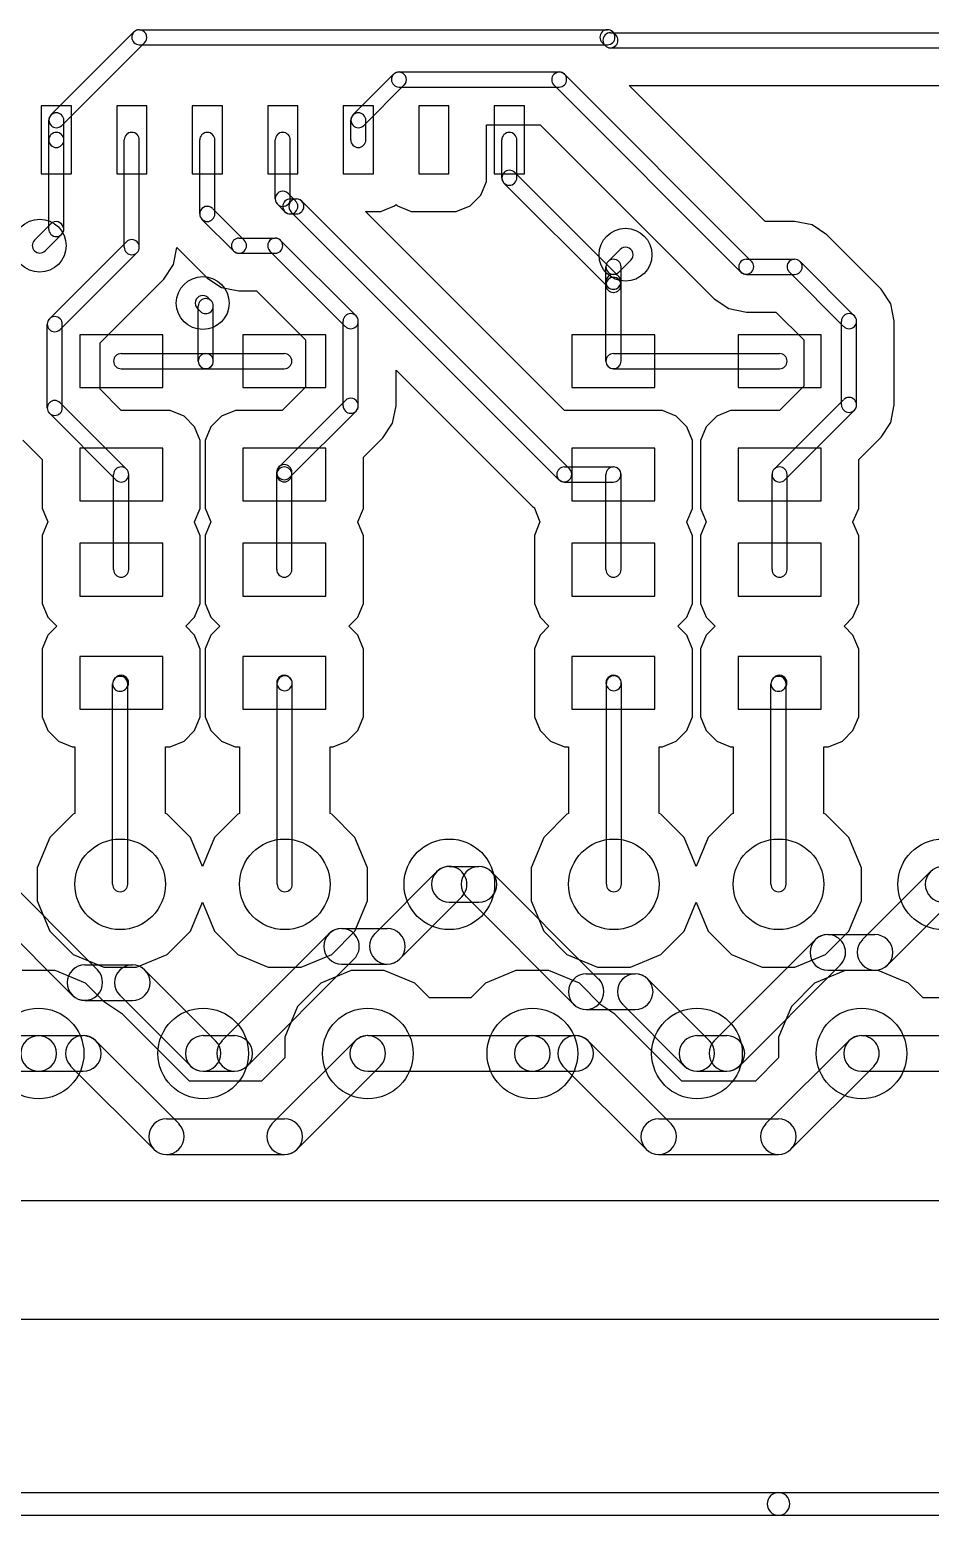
# Model space of a CAD drawing. Extents: x 34571 to 78815, y 19603 to 63847.
# Drawn here: x 51734 to 57698, y 19603 to 29440 of the extents above; entities that cross this region are included whole.
import ezdxf

# ---------------------------------------------------------------- set-up
doc = ezdxf.new("R2010")
doc.units = 0
doc.layers.add('BLACK', color=1, linetype='CONTINUOUS')

msp = doc.modelspace()

# ---------------------------------------------------------------- linework, layer by layer
at = {"layer": 'BLACK'}
for p, q in [((51875, 28876), (52424, 29425)), ((52460, 29440), (55560, 29440)), ((55580, 29420), (59300, 29420)), ((55595, 29425), (55615, 29405)), ((51946, 28805), (52495, 29354)), ((52460, 29340), (55560, 29340)), ((55525, 29355), (55545, 29335)), ((55580, 29320), (59300, 29320)), ((53875, 28876), (54144, 29145)), ((54180, 29160), (55240, 29160)), ((55276, 29145), (56515, 27906)), ((53946, 28805), (54215, 29074)), ((54180, 29060), (55240, 29060)), ((55205, 29074), (56444, 27835)), ((56604, 28170), (55704, 29070)), ((55704, 29070), (58999, 29070)), ((56604, 28170), (55704, 29070)), ((55704, 29070), (58999, 29070)), ((51810, 28935), (51810, 28485)), ((52010, 28935), (51810, 28935)), ((52010, 28485), (52010, 28935)), ((52310, 28935), (52310, 28485)), ((52510, 28935), (52310, 28935)), ((52510, 28485), (52510, 28935)), ((52810, 28935), (52810, 28485)), ((53010, 28935), (52810, 28935)), ((53010, 28485), (53010, 28935)), ((53310, 28935), (53310, 28485)), ((53510, 28935), (53310, 28935)), ((53510, 28485), (53510, 28935)), ((53810, 28935), (53810, 28485)), ((54010, 28935), (53810, 28935)), ((54010, 28485), (54010, 28935)), ((54310, 28935), (54310, 28485)), ((54510, 28935), (54310, 28935)), ((54510, 28485), (54510, 28935)), ((54810, 28935), (54810, 28485)), ((55010, 28935), (54810, 28935)), ((55010, 28485), (55010, 28935)), ((51860, 28710), (51860, 28840)), ((51960, 28710), (51960, 28840)), ((53860, 28710), (53860, 28840)), ((53960, 28710), (53960, 28840)), ((54759, 28534), (54759, 28810)), ((54759, 28810), (55115, 28810)), ((54759, 28534), (54759, 28810)), ((54759, 28810), (55115, 28810)), ((55115, 28810), (56267, 27658)), ((55115, 28810), (56267, 27658)), ((51860, 28120), (51860, 28710)), ((51960, 28120), (51960, 28710)), ((52360, 28000), (52360, 28710)), ((52460, 28000), (52460, 28710)), ((52860, 28220), (52860, 28710)), ((52960, 28220), (52960, 28710)), ((53360, 28320), (53360, 28710)), ((53460, 28320), (53460, 28710)), ((54860, 28460), (54860, 28710)), ((54960, 28460), (54960, 28710)), ((54759, 28435), (54759, 28534)), ((54759, 28435), (54759, 28534)), ((51810, 28485), (52010, 28485)), ((52310, 28485), (52510, 28485)), ((52810, 28485), (53010, 28485)), ((53310, 28485), (53510, 28485)), ((53810, 28485), (54010, 28485)), ((54310, 28485), (54510, 28485)), ((54721, 28344), (54759, 28435)), ((54721, 28344), (54759, 28435)), ((54810, 28485), (55010, 28485)), ((54946, 28495), (55635, 27806)), ((53495, 28306), (53446, 28355)), ((54651, 28274), (54721, 28344)), ((54651, 28274), (54721, 28344)), ((54875, 28424), (55564, 27735)), ((53155, 28046), (52946, 28255)), ((53424, 28235), (53375, 28284)), ((53460, 28320), (53500, 28320)), ((55239, 26460), (53464, 28235)), ((55310, 26531), (53535, 28306)), ((55275, 26919), (53958, 28236)), ((53958, 28236), (54059, 28236)), ((55275, 26919), (53958, 28236)), ((53958, 28236), (54059, 28236)), ((54059, 28236), (54151, 28274)), ((54059, 28236), (54151, 28274)), ((54151, 28274), (54160, 28283)), ((54151, 28274), (54160, 28283)), ((54160, 28283), (54169, 28274)), ((54160, 28283), (54169, 28274)), ((54169, 28274), (54260, 28236)), ((54169, 28274), (54260, 28236)), ((54260, 28236), (54359, 28236)), ((54260, 28236), (54359, 28236)), ((54359, 28236), (54559, 28236)), ((54359, 28236), (54559, 28236)), ((54559, 28236), (54651, 28274)), ((54559, 28236), (54651, 28274)), ((51765, 28046), (51874, 28155)), ((53084, 27975), (52875, 28184)), ((53460, 28220), (53500, 28220)), ((56800, 28170), (56604, 28170)), ((56800, 28170), (56604, 28170)), ((56915, 28147), (56800, 28170)), ((56915, 28147), (56800, 28170)), ((57012, 28082), (56915, 28147)), ((57012, 28082), (56915, 28147)), ((51836, 27975), (51945, 28084)), ((53120, 28060), (53360, 28060)), ((53895, 27546), (53396, 28045)), ((57372, 27722), (57012, 28082)), ((57372, 27722), (57012, 28082)), ((52374, 28035), (51865, 27526)), ((52445, 27964), (51936, 27455)), ((52687, 27885), (52709, 27997)), ((52687, 27885), (52709, 27997)), ((52709, 27997), (52907, 27799)), ((52709, 27997), (52907, 27799)), ((53120, 27960), (53360, 27960)), ((53824, 27475), (53325, 27974)), ((55565, 27906), (55644, 27985)), ((52622, 27788), (52687, 27885)), ((52622, 27788), (52687, 27885)), ((55550, 27770), (55550, 27870)), ((55636, 27835), (55715, 27914)), ((55650, 27770), (55650, 27870)), ((56480, 27920), (56800, 27920)), ((56836, 27905), (57195, 27546)), ((52200, 27366), (52622, 27788)), ((52200, 27366), (52622, 27788)), ((52907, 27799), (52908, 27798)), ((52907, 27799), (52908, 27798)), ((52908, 27798), (53005, 27733)), ((52908, 27798), (53005, 27733)), ((55550, 27750), (55550, 27770)), ((55550, 27750), (55550, 27770)), ((55550, 27246), (55550, 27750)), ((55650, 27750), (55650, 27770)), ((55650, 27750), (55650, 27770)), ((55650, 27246), (55650, 27750)), ((56480, 27820), (56800, 27820)), ((56765, 27834), (57124, 27475)), ((52935, 27645), (52915, 27665)), ((53005, 27733), (53119, 27711)), ((53005, 27733), (53119, 27711)), ((53119, 27711), (53120, 27710)), ((53119, 27711), (53120, 27710)), ((53120, 27710), (53236, 27710)), ((53120, 27710), (53236, 27710)), ((53236, 27710), (53560, 27386)), ((53236, 27710), (53560, 27386)), ((56267, 27658), (56268, 27658)), ((56267, 27658), (56268, 27658)), ((56268, 27658), (56365, 27593)), ((56268, 27658), (56365, 27593)), ((57437, 27625), (57372, 27722)), ((57437, 27625), (57372, 27722)), ((52865, 27575), (52845, 27595)), ((52850, 27246), (52850, 27610)), ((52950, 27246), (52950, 27610)), ((56365, 27593), (56480, 27570)), ((56365, 27593), (56480, 27570)), ((56480, 27570), (56676, 27570)), ((56480, 27570), (56676, 27570)), ((56676, 27570), (56860, 27386)), ((56676, 27570), (56860, 27386)), ((57460, 27510), (57437, 27625)), ((57460, 27510), (57437, 27625)), ((51850, 26936), (51850, 27490)), ((51950, 26936), (51950, 27490)), ((53810, 26950), (53810, 27510)), ((53910, 26950), (53910, 27510)), ((57110, 26956), (57110, 27510)), ((57210, 26956), (57210, 27510)), ((57460, 26955), (57460, 27510)), ((57460, 26955), (57460, 27510)), ((52615, 27420), (52065, 27420)), ((52065, 27420), (52065, 27070)), ((52200, 27059), (52200, 27366)), ((52200, 27059), (52200, 27366)), ((52615, 27070), (52615, 27420)), ((53695, 27420), (53145, 27420)), ((53145, 27420), (53145, 27070)), ((53560, 27386), (53560, 27074)), ((53560, 27386), (53560, 27074)), ((53695, 27070), (53695, 27420)), ((55875, 27420), (55325, 27420)), ((55325, 27420), (55325, 27070)), ((55875, 27070), (55875, 27420)), ((56975, 27420), (56425, 27420)), ((56425, 27420), (56425, 27070)), ((56860, 27386), (56860, 27080)), ((56860, 27386), (56860, 27080)), ((56975, 27070), (56975, 27420)), ((52340, 27295), (52900, 27295)), ((52900, 27295), (53420, 27295)), ((55600, 27295), (56700, 27295)), ((52340, 27195), (52900, 27195)), ((52900, 27195), (53420, 27195)), ((54160, 26950), (54160, 27186)), ((54160, 27186), (55063, 26283)), ((54160, 26950), (54160, 27186)), ((54160, 27186), (55063, 26283)), ((55600, 27195), (56700, 27195)), ((52065, 27070), (52615, 27070)), ((52340, 26919), (52200, 27059)), ((52340, 26919), (52200, 27059)), ((53145, 27070), (53695, 27070)), ((53560, 27074), (53405, 26919)), ((53560, 27074), (53405, 26919)), ((55325, 27070), (55875, 27070)), ((56425, 27070), (56975, 27070)), ((56860, 27080), (56699, 26919)), ((56860, 27080), (56699, 26919)), ((51935, 26970), (52375, 26530)), ((53385, 26545), (53825, 26985)), ((57124, 26990), (56665, 26531)), ((57437, 26840), (57459, 26955)), ((57437, 26840), (57459, 26955)), ((57459, 26955), (57460, 26955)), ((57459, 26955), (57460, 26955)), ((51865, 26900), (52305, 26460)), ((52566, 26919), (52340, 26919)), ((52566, 26919), (52340, 26919)), ((52665, 26919), (52566, 26919)), ((52665, 26919), (52566, 26919)), ((52756, 26881), (52665, 26919)), ((52756, 26881), (52665, 26919)), ((52826, 26811), (52756, 26881)), ((52826, 26811), (52756, 26881)), ((53004, 26881), (52934, 26811)), ((53004, 26881), (52934, 26811)), ((53096, 26919), (53004, 26881)), ((53096, 26919), (53004, 26881)), ((53405, 26919), (53096, 26919)), ((53405, 26919), (53096, 26919)), ((53455, 26475), (53895, 26915)), ((54137, 26835), (54160, 26950)), ((54137, 26835), (54160, 26950)), ((55276, 26919), (55275, 26919)), ((55276, 26919), (55275, 26919)), ((55826, 26919), (55276, 26919)), ((55826, 26919), (55276, 26919)), ((55925, 26919), (55826, 26919)), ((55925, 26919), (55826, 26919)), ((56016, 26881), (55925, 26919)), ((56016, 26881), (55925, 26919)), ((56086, 26811), (56016, 26881)), ((56086, 26811), (56016, 26881)), ((56284, 26881), (56214, 26811)), ((56284, 26881), (56214, 26811)), ((56376, 26919), (56284, 26881)), ((56376, 26919), (56284, 26881)), ((56699, 26919), (56376, 26919)), ((56699, 26919), (56376, 26919)), ((57195, 26919), (56736, 26460)), ((52864, 26719), (52826, 26811)), ((52864, 26719), (52826, 26811)), ((52934, 26811), (52896, 26720)), ((52934, 26811), (52896, 26720)), ((54072, 26738), (54137, 26835)), ((54072, 26738), (54137, 26835)), ((56124, 26719), (56086, 26811)), ((56124, 26719), (56086, 26811)), ((56214, 26811), (56176, 26720)), ((56214, 26811), (56176, 26720)), ((57372, 26743), (57437, 26840)), ((57372, 26743), (57437, 26840)), ((51688, 26723), (51816, 26595)), ((51688, 26723), (51816, 26595)), ((52615, 26670), (52065, 26670)), ((52065, 26670), (52065, 26320)), ((52615, 26320), (52615, 26670)), ((52864, 26369), (52864, 26719)), ((52864, 26369), (52864, 26719)), ((52896, 26720), (52896, 26621)), ((52896, 26720), (52896, 26621)), ((53695, 26670), (53145, 26670)), ((53145, 26670), (53145, 26320)), ((53695, 26320), (53695, 26670)), ((53944, 26610), (54072, 26738)), ((53944, 26610), (54072, 26738)), ((55875, 26670), (55325, 26670)), ((55325, 26670), (55325, 26320)), ((55875, 26320), (55875, 26670)), ((56124, 26369), (56124, 26719)), ((56124, 26369), (56124, 26719)), ((56176, 26720), (56176, 26621)), ((56176, 26720), (56176, 26621)), ((56975, 26670), (56425, 26670)), ((56425, 26670), (56425, 26320)), ((56975, 26320), (56975, 26670)), ((57224, 26595), (57372, 26742)), ((57224, 26595), (57372, 26742)), ((57372, 26742), (57372, 26743)), ((57372, 26742), (57372, 26743)), ((51816, 26595), (51816, 26271)), ((51816, 26595), (51816, 26271)), ((52896, 26621), (52896, 26271)), ((52896, 26621), (52896, 26271)), ((53944, 26369), (53944, 26610)), ((53944, 26369), (53944, 26610)), ((56176, 26621), (56176, 26271)), ((56176, 26621), (56176, 26271)), ((57224, 26369), (57224, 26595)), ((57224, 26369), (57224, 26595)), ((52290, 25865), (52290, 26495)), ((52390, 25865), (52390, 26495)), ((53370, 26496), (53370, 26510)), ((53370, 25865), (53370, 26495)), ((53470, 26496), (53470, 26510)), ((53470, 25865), (53470, 26495)), ((55275, 26545), (55599, 26545)), ((55550, 25865), (55550, 26495)), ((55650, 25865), (55650, 26495)), ((56650, 25865), (56650, 26495)), ((56750, 25865), (56750, 26495)), ((52864, 26270), (52864, 26369)), ((52864, 26270), (52864, 26369)), ((53944, 26270), (53944, 26369)), ((53944, 26270), (53944, 26369)), ((55275, 26445), (55599, 26445)), ((56124, 26270), (56124, 26369)), ((56124, 26270), (56124, 26369)), ((57224, 26270), (57224, 26369)), ((57224, 26270), (57224, 26369)), ((51816, 26271), (51853, 26181)), ((51816, 26271), (51853, 26181)), ((52065, 26320), (52615, 26320)), ((52826, 26181), (52864, 26270)), ((52826, 26181), (52864, 26270)), ((52896, 26271), (52933, 26181)), ((52896, 26271), (52933, 26181)), ((53145, 26320), (53695, 26320)), ((53906, 26181), (53944, 26270)), ((53906, 26181), (53944, 26270)), ((55063, 26283), (55076, 26275)), ((55063, 26283), (55076, 26275)), ((55076, 26275), (55076, 26271)), ((55076, 26275), (55076, 26271)), ((55076, 26271), (55113, 26181)), ((55076, 26271), (55113, 26181)), ((55325, 26320), (55875, 26320)), ((56086, 26181), (56124, 26270)), ((56086, 26181), (56124, 26270)), ((56176, 26271), (56213, 26181)), ((56176, 26271), (56213, 26181)), ((56425, 26320), (56975, 26320)), ((57186, 26181), (57224, 26270)), ((57186, 26181), (57224, 26270)), ((51853, 26181), (51816, 26090)), ((51853, 26181), (51816, 26090)), ((52826, 26180), (52826, 26181)), ((52826, 26180), (52826, 26181)), ((52826, 26179), (52826, 26180)), ((52826, 26179), (52826, 26180)), ((52864, 26089), (52826, 26179)), ((52864, 26089), (52826, 26179)), ((52933, 26181), (52896, 26090)), ((52933, 26181), (52896, 26090)), ((53906, 26180), (53906, 26181)), ((53906, 26180), (53906, 26181)), ((53906, 26179), (53906, 26180)), ((53906, 26179), (53906, 26180)), ((53944, 26089), (53906, 26179)), ((53944, 26089), (53906, 26179)), ((55113, 26181), (55076, 26090)), ((55113, 26181), (55076, 26090)), ((56086, 26180), (56086, 26181)), ((56086, 26180), (56086, 26181)), ((56086, 26179), (56086, 26180)), ((56086, 26179), (56086, 26180)), ((56124, 26089), (56086, 26179)), ((56124, 26089), (56086, 26179)), ((56213, 26181), (56176, 26090)), ((56213, 26181), (56176, 26090)), ((57186, 26180), (57186, 26181)), ((57186, 26180), (57186, 26181)), ((57186, 26179), (57186, 26180)), ((57186, 26179), (57186, 26180)), ((57224, 26089), (57186, 26179)), ((57224, 26089), (57186, 26179)), ((51816, 26090), (51816, 25991)), ((51816, 26090), (51816, 25991)), ((52864, 25739), (52864, 26089)), ((52864, 25739), (52864, 26089)), ((52896, 26090), (52896, 25991)), ((52896, 26090), (52896, 25991)), ((53944, 25739), (53944, 26089)), ((53944, 25739), (53944, 26089)), ((55076, 26090), (55076, 25991)), ((55076, 26090), (55076, 25991)), ((56124, 25739), (56124, 26089)), ((56124, 25739), (56124, 26089)), ((56176, 26090), (56176, 25991)), ((56176, 26090), (56176, 25991)), ((57224, 25739), (57224, 26089)), ((57224, 25739), (57224, 26089)), ((51816, 25991), (51816, 25641)), ((51816, 25991), (51816, 25641)), ((52615, 26040), (52065, 26040)), ((52065, 26040), (52065, 25690)), ((52615, 25690), (52615, 26040)), ((52896, 25991), (52896, 25641)), ((52896, 25991), (52896, 25641)), ((53695, 26040), (53145, 26040)), ((53145, 26040), (53145, 25690)), ((53695, 25690), (53695, 26040)), ((55076, 25991), (55076, 25641)), ((55076, 25991), (55076, 25641)), ((55875, 26040), (55325, 26040)), ((55325, 26040), (55325, 25690)), ((55875, 25690), (55875, 26040)), ((56176, 25991), (56176, 25641)), ((56176, 25991), (56176, 25641)), ((56975, 26040), (56425, 26040)), ((56425, 26040), (56425, 25690)), ((56975, 25690), (56975, 26040)), ((52065, 25690), (52615, 25690)), ((52864, 25640), (52864, 25739)), ((52864, 25640), (52864, 25739)), ((53145, 25690), (53695, 25690)), ((53944, 25640), (53944, 25739)), ((53944, 25640), (53944, 25739)), ((55325, 25690), (55875, 25690)), ((56124, 25640), (56124, 25739)), ((56124, 25640), (56124, 25739)), ((56425, 25690), (56975, 25690)), ((57224, 25640), (57224, 25739)), ((57224, 25640), (57224, 25739)), ((51816, 25641), (51854, 25549)), ((51816, 25641), (51854, 25549)), ((52826, 25549), (52864, 25640)), ((52826, 25549), (52864, 25640)), ((52896, 25641), (52934, 25549)), ((52896, 25641), (52934, 25549)), ((53906, 25549), (53944, 25640)), ((53906, 25549), (53944, 25640)), ((55076, 25641), (55114, 25549)), ((55076, 25641), (55114, 25549)), ((56086, 25549), (56124, 25640)), ((56086, 25549), (56124, 25640)), ((56176, 25641), (56214, 25549)), ((56176, 25641), (56214, 25549)), ((57186, 25549), (57224, 25640)), ((57186, 25549), (57224, 25640)), ((51854, 25549), (51913, 25490)), ((51854, 25549), (51913, 25490)), ((51913, 25490), (51854, 25431)), ((51913, 25490), (51854, 25431)), ((52767, 25490), (52826, 25549)), ((52767, 25490), (52826, 25549)), ((52826, 25431), (52767, 25490)), ((52826, 25431), (52767, 25490)), ((52934, 25549), (52993, 25490)), ((52934, 25549), (52993, 25490)), ((52993, 25490), (52934, 25431)), ((52993, 25490), (52934, 25431)), ((53847, 25490), (53906, 25549)), ((53847, 25490), (53906, 25549)), ((53906, 25431), (53847, 25490)), ((53906, 25431), (53847, 25490)), ((55114, 25549), (55173, 25490)), ((55114, 25549), (55173, 25490)), ((55173, 25490), (55114, 25431)), ((55173, 25490), (55114, 25431)), ((56027, 25490), (56086, 25549)), ((56027, 25490), (56086, 25549)), ((56086, 25431), (56027, 25490)), ((56086, 25431), (56027, 25490)), ((56214, 25549), (56273, 25490)), ((56214, 25549), (56273, 25490)), ((56273, 25490), (56214, 25431)), ((56273, 25490), (56214, 25431)), ((57127, 25490), (57186, 25549)), ((57127, 25490), (57186, 25549)), ((57186, 25431), (57127, 25490)), ((57186, 25431), (57127, 25490)), ((51854, 25431), (51816, 25340)), ((51854, 25431), (51816, 25340)), ((52864, 25339), (52826, 25431)), ((52864, 25339), (52826, 25431)), ((52934, 25431), (52896, 25340)), ((52934, 25431), (52896, 25340)), ((53944, 25339), (53906, 25431)), ((53944, 25339), (53906, 25431)), ((55114, 25431), (55076, 25340)), ((55114, 25431), (55076, 25340)), ((56124, 25339), (56086, 25431)), ((56124, 25339), (56086, 25431)), ((56214, 25431), (56176, 25340)), ((56214, 25431), (56176, 25340)), ((57224, 25339), (57186, 25431)), ((57224, 25339), (57186, 25431)), ((51816, 25340), (51816, 25241)), ((51816, 25340), (51816, 25241)), ((52615, 25290), (52065, 25290)), ((52065, 25290), (52065, 24940)), ((52615, 24940), (52615, 25290)), ((52864, 24989), (52864, 25339)), ((52864, 24989), (52864, 25339)), ((52896, 25340), (52896, 25241)), ((52896, 25340), (52896, 25241)), ((53695, 25290), (53145, 25290)), ((53145, 25290), (53145, 24940)), ((53695, 24940), (53695, 25290)), ((53944, 24989), (53944, 25339)), ((53944, 24989), (53944, 25339)), ((55076, 25340), (55076, 25241)), ((55076, 25340), (55076, 25241)), ((55875, 25290), (55325, 25290)), ((55325, 25290), (55325, 24940)), ((55875, 24940), (55875, 25290)), ((56124, 24989), (56124, 25339)), ((56124, 24989), (56124, 25339)), ((56176, 25340), (56176, 25241)), ((56176, 25340), (56176, 25241)), ((56975, 25290), (56425, 25290)), ((56425, 25290), (56425, 24940)), ((56975, 24940), (56975, 25290)), ((57224, 24989), (57224, 25339)), ((57224, 24989), (57224, 25339)), ((51816, 25241), (51816, 24891)), ((51816, 25241), (51816, 24891)), ((52896, 25241), (52896, 24891)), ((52896, 25241), (52896, 24891)), ((55076, 25241), (55076, 24891)), ((55076, 25241), (55076, 24891)), ((56176, 25241), (56176, 24891)), ((56176, 25241), (56176, 24891)), ((52283, 23782), (52283, 25108)), ((52298, 25145), (52303, 25150)), ((52383, 23782), (52383, 25108)), ((53373, 23782), (53373, 25112)), ((53458, 25148), (53455, 25151)), ((53473, 23782), (53473, 25112)), ((55553, 23782), (55553, 25112)), ((55638, 25148), (55635, 25151)), ((55653, 23782), (55653, 25112)), ((56643, 23782), (56643, 25108)), ((56658, 25145), (56663, 25150)), ((56743, 23782), (56743, 25108)), ((52369, 25074), (52374, 25079)), ((52864, 24890), (52864, 24989)), ((52864, 24890), (52864, 24989)), ((53387, 25077), (53384, 25080)), ((53944, 24890), (53944, 24989)), ((53944, 24890), (53944, 24989)), ((55567, 25077), (55564, 25080)), ((56124, 24890), (56124, 24989)), ((56124, 24890), (56124, 24989)), ((56729, 25074), (56734, 25079)), ((57224, 24890), (57224, 24989)), ((57224, 24890), (57224, 24989)), ((51816, 24891), (51854, 24799)), ((51816, 24891), (51854, 24799)), ((52065, 24940), (52615, 24940)), ((52826, 24799), (52864, 24890)), ((52826, 24799), (52864, 24890)), ((52896, 24891), (52934, 24799)), ((52896, 24891), (52934, 24799)), ((53145, 24940), (53695, 24940)), ((53906, 24799), (53944, 24890)), ((53906, 24799), (53944, 24890)), ((55076, 24891), (55114, 24799)), ((55076, 24891), (55114, 24799)), ((55325, 24940), (55875, 24940)), ((56086, 24799), (56124, 24890)), ((56086, 24799), (56124, 24890)), ((56176, 24891), (56214, 24799)), ((56176, 24891), (56214, 24799)), ((56425, 24940), (56975, 24940)), ((57186, 24799), (57224, 24890)), ((57186, 24799), (57224, 24890)), ((51854, 24799), (51924, 24729)), ((51854, 24799), (51924, 24729)), ((52756, 24729), (52826, 24799)), ((52756, 24729), (52826, 24799)), ((52934, 24799), (53004, 24729)), ((52934, 24799), (53004, 24729)), ((53836, 24729), (53906, 24799)), ((53836, 24729), (53906, 24799)), ((55114, 24799), (55184, 24729)), ((55114, 24799), (55184, 24729)), ((56016, 24729), (56086, 24799)), ((56016, 24729), (56086, 24799)), ((56214, 24799), (56284, 24729)), ((56214, 24799), (56284, 24729)), ((57116, 24729), (57186, 24799)), ((57116, 24729), (57186, 24799)), ((51924, 24729), (52015, 24691)), ((51924, 24729), (52015, 24691)), ((52015, 24691), (52033, 24691)), ((52015, 24691), (52033, 24691)), ((52033, 24691), (52033, 24251)), ((52033, 24691), (52033, 24251)), ((52633, 24251), (52633, 24691)), ((52633, 24691), (52664, 24691)), ((52633, 24251), (52633, 24691)), ((52633, 24691), (52664, 24691)), ((52664, 24691), (52756, 24729)), ((52664, 24691), (52756, 24729)), ((53004, 24729), (53095, 24691)), ((53004, 24729), (53095, 24691)), ((53095, 24691), (53123, 24691)), ((53095, 24691), (53123, 24691)), ((53123, 24691), (53123, 24251)), ((53123, 24691), (53123, 24251)), ((53723, 24251), (53723, 24691)), ((53723, 24691), (53744, 24691)), ((53723, 24251), (53723, 24691)), ((53723, 24691), (53744, 24691)), ((53744, 24691), (53836, 24729)), ((53744, 24691), (53836, 24729)), ((55184, 24729), (55275, 24691)), ((55184, 24729), (55275, 24691)), ((55275, 24691), (55303, 24691)), ((55275, 24691), (55303, 24691)), ((55303, 24691), (55303, 24251)), ((55303, 24691), (55303, 24251)), ((55903, 24251), (55903, 24691)), ((55903, 24691), (55924, 24691)), ((55903, 24251), (55903, 24691)), ((55903, 24691), (55924, 24691)), ((55924, 24691), (56016, 24729)), ((55924, 24691), (56016, 24729)), ((56284, 24729), (56375, 24691)), ((56284, 24729), (56375, 24691)), ((56375, 24691), (56393, 24691)), ((56375, 24691), (56393, 24691)), ((56393, 24691), (56393, 24251)), ((56393, 24691), (56393, 24251)), ((56993, 24251), (56993, 24691)), ((56993, 24691), (57024, 24691)), ((56993, 24251), (56993, 24691)), ((56993, 24691), (57024, 24691)), ((57024, 24691), (57116, 24729)), ((57024, 24691), (57116, 24729)), ((52022, 24246), (51868, 24092)), ((52022, 24246), (51868, 24092)), ((52033, 24251), (52022, 24246)), ((52033, 24251), (52022, 24246)), ((52644, 24246), (52633, 24251)), ((52644, 24246), (52633, 24251)), ((52798, 24092), (52644, 24246)), ((52798, 24092), (52644, 24246)), ((53112, 24246), (52958, 24092)), ((53112, 24246), (52958, 24092)), ((53123, 24251), (53112, 24246)), ((53123, 24251), (53112, 24246)), ((53734, 24246), (53723, 24251)), ((53734, 24246), (53723, 24251)), ((53888, 24092), (53734, 24246)), ((53888, 24092), (53734, 24246)), ((55292, 24246), (55138, 24092)), ((55292, 24246), (55138, 24092)), ((55303, 24251), (55292, 24246)), ((55303, 24251), (55292, 24246)), ((55914, 24246), (55903, 24251)), ((55914, 24246), (55903, 24251)), ((56068, 24092), (55914, 24246)), ((56068, 24092), (55914, 24246)), ((56382, 24246), (56228, 24092)), ((56382, 24246), (56228, 24092)), ((56393, 24251), (56382, 24246)), ((56393, 24251), (56382, 24246)), ((57004, 24246), (56993, 24251)), ((57004, 24246), (56993, 24251)), ((57158, 24092), (57004, 24246)), ((57158, 24092), (57004, 24246)), ((51868, 24092), (51784, 23890)), ((51868, 24092), (51784, 23890)), ((52878, 23900), (52798, 24092)), ((52878, 23900), (52798, 24092)), ((52958, 24092), (52878, 23900)), ((52958, 24092), (52878, 23900)), ((53972, 23890), (53888, 24092)), ((53972, 23890), (53888, 24092)), ((55138, 24092), (55054, 23890)), ((55138, 24092), (55054, 23890)), ((56148, 23900), (56068, 24092)), ((56148, 23900), (56068, 24092)), ((56228, 24092), (56148, 23900)), ((56228, 24092), (56148, 23900)), ((57242, 23890), (57158, 24092)), ((57242, 23890), (57158, 24092)), ((51532, 23865), (52183, 23214)), ((51784, 23890), (51784, 23672)), ((51784, 23890), (51784, 23672)), ((53972, 23672), (53972, 23890)), ((53972, 23672), (53972, 23890)), ((54019, 23454), (54429, 23864)), ((54513, 23899), (54709, 23899)), ((54792, 23864), (55502, 23154)), ((55054, 23890), (55054, 23672)), ((55054, 23890), (55054, 23672)), ((57242, 23672), (57242, 23890)), ((57242, 23672), (57242, 23890)), ((57249, 23415), (57698, 23864)), ((51365, 23698), (52016, 23047)), ((51784, 23672), (51868, 23470)), ((51784, 23672), (51868, 23470)), ((52798, 23470), (52878, 23663)), ((52798, 23470), (52878, 23663)), ((52878, 23663), (52958, 23470)), ((52878, 23663), (52958, 23470)), ((53888, 23470), (53972, 23672)), ((53888, 23470), (53972, 23672)), ((54185, 23288), (54595, 23698)), ((54513, 23663), (54709, 23663)), ((54626, 23698), (55336, 22988)), ((55054, 23672), (55138, 23470)), ((55054, 23672), (55138, 23470)), ((56068, 23470), (56148, 23663)), ((56068, 23470), (56148, 23663)), ((56148, 23663), (56228, 23470)), ((56148, 23663), (56228, 23470)), ((57158, 23470), (57242, 23672)), ((57158, 23470), (57242, 23672)), ((57416, 23248), (57865, 23697)), ((51868, 23470), (52022, 23316)), ((51868, 23470), (52022, 23316)), ((52644, 23316), (52798, 23470)), ((52644, 23316), (52798, 23470)), ((52958, 23470), (53112, 23316)), ((52958, 23470), (53112, 23316)), ((53007, 22745), (53716, 23454)), ((53734, 23316), (53888, 23470)), ((53734, 23316), (53888, 23470)), ((53800, 23488), (54102, 23488)), ((55138, 23470), (55292, 23316)), ((55138, 23470), (55292, 23316)), ((55914, 23316), (56068, 23470)), ((55914, 23316), (56068, 23470)), ((56228, 23470), (56382, 23316)), ((56228, 23470), (56382, 23316)), ((56267, 22745), (56936, 23414)), ((57004, 23316), (57158, 23470)), ((57004, 23316), (57158, 23470)), ((57020, 23448), (57332, 23448)), ((52022, 23316), (52224, 23232)), ((52022, 23316), (52224, 23232)), ((52442, 23232), (52644, 23316)), ((52442, 23232), (52644, 23316)), ((53112, 23316), (53314, 23232)), ((53112, 23316), (53314, 23232)), ((53532, 23232), (53734, 23316)), ((53532, 23232), (53734, 23316)), ((55292, 23316), (55494, 23232)), ((55292, 23316), (55494, 23232)), ((55712, 23232), (55914, 23316)), ((55712, 23232), (55914, 23316)), ((56382, 23316), (56584, 23232)), ((56382, 23316), (56584, 23232)), ((56802, 23232), (57004, 23316)), ((56802, 23232), (57004, 23316)), ((52100, 23248), (52414, 23248)), ((52224, 23232), (52442, 23232)), ((52224, 23232), (52442, 23232)), ((53174, 22578), (53883, 23287)), ((53314, 23232), (53532, 23232)), ((53314, 23232), (53532, 23232)), ((53800, 23252), (54102, 23252)), ((55494, 23232), (55712, 23232)), ((55494, 23232), (55712, 23232)), ((56434, 22578), (57103, 23247)), ((56584, 23232), (56802, 23232)), ((56584, 23232), (56802, 23232)), ((51902, 23210), (51684, 23210)), ((51902, 23210), (51684, 23210)), ((52104, 23126), (51902, 23210)), ((52104, 23126), (51902, 23210)), ((52228, 23002), (52104, 23126)), ((52228, 23002), (52104, 23126)), ((52497, 23213), (52965, 22745)), ((53662, 23126), (53508, 22972)), ((53662, 23126), (53508, 22972)), ((53864, 23210), (53662, 23126)), ((53864, 23210), (53662, 23126)), ((54082, 23210), (53864, 23210)), ((54082, 23210), (53864, 23210)), ((54284, 23126), (54082, 23210)), ((54284, 23126), (54082, 23210)), ((54381, 23029), (54284, 23126)), ((54381, 23029), (54284, 23126)), ((54752, 23126), (54655, 23029)), ((54752, 23126), (54655, 23029)), ((54954, 23210), (54752, 23126)), ((54954, 23210), (54752, 23126)), ((55172, 23210), (54954, 23210)), ((55172, 23210), (54954, 23210)), ((55374, 23126), (55172, 23210)), ((55374, 23126), (55172, 23210)), ((55517, 22983), (55374, 23126)), ((55517, 22983), (55374, 23126)), ((55420, 23188), (55744, 23188)), ((55827, 23154), (56236, 22745)), ((56932, 23126), (56778, 22972)), ((56932, 23126), (56778, 22972)), ((57134, 23210), (56932, 23126)), ((57134, 23210), (56932, 23126)), ((57020, 23212), (57332, 23212)), ((57352, 23210), (57134, 23210)), ((57352, 23210), (57134, 23210)), ((57554, 23126), (57352, 23210)), ((57554, 23126), (57352, 23210)), ((57651, 23029), (57554, 23126)), ((57651, 23029), (57554, 23126)), ((52331, 23047), (52799, 22579)), ((54655, 23029), (54381, 23029)), ((54655, 23029), (54381, 23029)), ((57925, 23029), (57651, 23029)), ((57925, 23029), (57651, 23029)), ((52100, 23012), (52414, 23012)), ((52230, 23001), (52228, 23002)), ((52230, 23001), (52228, 23002)), ((52349, 22921), (52230, 23001)), ((52349, 22921), (52230, 23001)), ((52792, 22478), (52349, 22921)), ((52792, 22478), (52349, 22921)), ((53508, 22972), (53424, 22770)), ((53508, 22972), (53424, 22770)), ((55420, 22952), (55744, 22952)), ((55609, 22921), (55517, 22983)), ((55609, 22921), (55517, 22983)), ((56052, 22478), (55609, 22921)), ((56052, 22478), (55609, 22921)), ((55660, 22987), (56069, 22578)), ((56778, 22972), (56694, 22770)), ((56778, 22972), (56694, 22770)), ((50703, 22779), (51793, 22779)), ((51793, 22779), (52089, 22779)), ((52172, 22745), (52723, 22194)), ((52883, 22779), (53091, 22779)), ((53338, 22194), (53889, 22745)), ((53424, 22770), (53424, 22632)), ((53424, 22770), (53424, 22632)), ((53973, 22779), (55063, 22779)), ((55063, 22779), (55349, 22779)), ((55432, 22745), (55983, 22194)), ((56153, 22779), (56351, 22779)), ((56608, 22194), (57159, 22745)), ((56694, 22770), (56694, 22632)), ((56694, 22770), (56694, 22632)), ((57243, 22779), (58333, 22779)), ((53424, 22632), (53270, 22478)), ((53424, 22632), (53270, 22478)), ((56694, 22632), (56540, 22478)), ((56694, 22632), (56540, 22478)), ((50703, 22543), (51793, 22543)), ((51793, 22543), (52089, 22543)), ((52005, 22578), (52556, 22027)), ((52883, 22543), (53091, 22543)), ((53505, 22027), (54056, 22578)), ((53973, 22543), (55063, 22543)), ((55063, 22543), (55349, 22543)), ((55265, 22578), (55816, 22027)), ((56153, 22543), (56351, 22543)), ((56775, 22027), (57326, 22578)), ((57243, 22543), (58333, 22543)), ((53270, 22478), (52792, 22478)), ((53270, 22478), (52792, 22478)), ((56540, 22478), (56052, 22478)), ((56540, 22478), (56052, 22478)), ((52640, 22228), (53422, 22228)), ((55900, 22228), (56692, 22228)), ((52640, 21992), (53422, 21992)), ((55900, 21992), (56692, 21992)), ((50650, 21688), (58324, 21688)), ((50650, 20902), (58324, 20902)), ((43701, 19753), (56693, 19753)), ((56693, 19753), (69685, 19753)), ((43701, 19603), (56693, 19603)), ((56693, 19603), (69685, 19603))]:
    msp.add_line(p, q, dxfattribs=at)
for centre, radius in [((51800, 28010), 175), ((55680, 27950), 175), ((52880, 27630), 175), ((52333, 23781), 300), ((53423, 23781), 300), ((54513, 23781), 300), ((55603, 23781), 300), ((56693, 23781), 300), ((57783, 23781), 300), ((51793, 22661), 300), ((52883, 22661), 300), ((53973, 22661), 300), ((55063, 22661), 300), ((56153, 22661), 300), ((57243, 22661), 300)]:
    msp.add_circle(centre, radius, dxfattribs=at)
for centre, radius, start, end in [((52460, 29390), 50, 90, 270), ((52459, 29389), 50, 315, 495), ((55560, 29390), 50, 45, 225), ((55580, 29370), 50, 90, 270), ((55560, 29390), 50, 270, 450), ((55580, 29370), 50, 225, 405), ((54180, 29110), 50, 90, 270), ((54179, 29109), 50, 315, 495), ((55241, 29109), 50, 45, 225), ((55240, 29110), 50, 270, 450), ((51910, 28840), 50, 360, 540), ((51911, 28841), 50, 135, 315), ((53910, 28840), 50, 360, 540), ((53911, 28841), 50, 135, 315), ((51910, 28710), 50, 360, 540), ((52410, 28710), 50, 360, 540), ((52910, 28710), 50, 360, 540), ((53410, 28710), 50, 360, 540), ((54910, 28710), 50, 360, 540), ((51910, 28710), 50, 180, 360), ((53910, 28710), 50, 180, 360), ((54910, 28460), 50, 180, 360), ((54911, 28459), 50, 45, 225), ((53410, 28320), 50, 405, 585), ((52910, 28220), 50, 405, 585), ((53410, 28320), 50, 180, 360), ((53460, 28270), 50, 90, 270), ((53460, 28270), 50, 225, 405), ((53500, 28270), 50, 405, 585), ((53500, 28270), 50, 270, 450), ((51909, 28119), 50, 315, 495), ((52910, 28220), 50, 180, 360), ((51801, 28011), 50, 135, 315), ((51910, 28120), 50, 180, 360), ((52410, 28000), 50, -45, 135), ((53120, 28010), 50, 90, 270), ((53120, 28010), 50, 225, 405), ((53360, 28010), 50, 405, 585), ((53360, 28010), 50, 270, 450), ((52410, 28000), 50, 180, 360), ((55680, 27950), 50, 315, 495), ((55600, 27870), 50, 360, 540), ((55600, 27870), 50, 135, 315), ((56480, 27870), 50, 90, 270), ((56479, 27871), 50, 225, 405), ((56800, 27870), 50, 45, 225), ((56800, 27870), 50, 270, 450), ((55600, 27770), 50, 360, 540), ((55600, 27770), 50, 360, 540), ((55600, 27750), 50, 360, 540), ((55600, 27770), 50, 180, 360), ((55600, 27750), 50, 180, 360), ((55600, 27750), 50, 180, 360), ((55599, 27771), 50, 225, 405), ((52880, 27630), 50, 405, 585), ((52900, 27610), 50, 360, 540), ((52900, 27610), 50, 225, 405), ((53860, 27510), 50, 360, 540), ((53860, 27510), 50, 225, 405), ((57160, 27510), 50, 360, 540), ((57160, 27510), 50, 225, 405), ((51900, 27490), 50, 360, 540), ((51900, 27490), 50, 135, 315), ((52340, 27245), 50, 90, 270), ((52900, 27245), 50, 90, 270), ((52900, 27245), 50, 270, 450), ((53420, 27245), 50, 270, 450), ((55600, 27245), 50, 90, 270), ((56700, 27245), 50, 270, 450), ((52900, 27246), 50, 180, 360), ((55600, 27246), 50, 180, 360), ((51900, 26935), 50, 45, 225), ((53860, 26950), 50, 315, 495), ((57160, 26956), 50, 180, 360), ((57160, 26955), 50, -45, 135), ((51900, 26936), 50, 180, 360), ((53860, 26950), 50, 180, 360), ((53420, 26510), 50, 360, 540), ((52340, 26495), 50, 360, 540), ((52340, 26495), 50, 225, 405), ((53420, 26510), 50, 135, 315), ((53420, 26495), 50, 360, 540), ((53420, 26496), 50, 180, 360), ((55275, 26495), 50, 90, 270), ((55274, 26496), 50, 225, 405), ((55600, 26495), 50, 360, 540), ((55599, 26495), 50, 270, 450), ((56700, 26495), 50, 360, 540), ((56700, 26495), 50, 135, 315), ((52340, 25865), 50, 180, 360), ((53420, 25865), 50, 180, 360), ((55600, 25865), 50, 180, 360), ((56700, 25865), 50, 180, 360), ((52333, 25108), 50, 360, 540), ((52333, 25109), 50, 135, 315), ((52339, 25115), 50, 315, 495), ((53420, 25115), 50, 405, 585), ((53423, 25112), 50, 360, 540), ((53422, 25113), 50, 225, 405), ((55600, 25115), 50, 405, 585), ((55603, 25112), 50, 360, 540), ((55602, 25113), 50, 225, 405), ((56693, 25108), 50, 360, 540), ((56693, 25109), 50, 135, 315), ((56699, 25115), 50, 315, 495), ((54513, 23781), 118, 90, 270), ((54512, 23781), 118, 315, 495), ((54709, 23781), 118, 45, 225), ((54709, 23781), 118, 270, 450), ((57783, 23781), 118, 90, 270), ((52333, 23782), 50, 180, 360), ((53423, 23782), 50, 180, 360), ((55603, 23782), 50, 180, 360), ((56693, 23782), 50, 180, 360), ((53800, 23370), 118, 90, 270), ((53799, 23370), 118, 315, 495), ((54102, 23371), 118, 135, 315), ((54102, 23370), 118, 270, 450), ((57020, 23330), 118, 90, 270), ((57019, 23330), 118, 315, 495), ((57332, 23331), 118, 135, 315), ((57332, 23330), 118, 270, 450), ((52100, 23130), 118, 90, 270), ((52414, 23130), 118, 45, 225), ((52414, 23130), 118, 270, 450), ((52099, 23131), 118, 225, 405), ((55420, 23070), 118, 90, 270), ((55419, 23071), 118, 225, 405), ((55744, 23070), 118, 45, 225), ((55744, 23070), 118, 270, 450), ((51793, 22661), 118, 90, 270), ((51793, 22661), 118, 270, 450), ((52089, 22661), 118, 45, 225), ((52089, 22661), 118, 270, 450), ((52883, 22661), 118, 90, 270), ((52882, 22662), 118, 225, 405), ((53091, 22662), 118, 135, 315), ((53091, 22661), 118, 270, 450), ((53973, 22661), 118, 90, 270), ((53972, 22661), 118, 315, 495), ((55063, 22661), 118, 90, 270), ((55063, 22661), 118, 270, 450), ((55349, 22661), 118, 45, 225), ((55349, 22661), 118, 270, 450), ((56153, 22661), 118, 90, 270), ((56152, 22662), 118, 225, 405), ((56351, 22662), 118, 135, 315), ((56351, 22661), 118, 270, 450), ((57243, 22661), 118, 90, 270), ((57242, 22661), 118, 315, 495), ((52640, 22110), 118, 90, 270), ((52639, 22111), 118, 225, 405), ((53422, 22111), 118, 135, 315), ((53422, 22110), 118, 270, 450), ((55900, 22110), 118, 90, 270), ((55899, 22111), 118, 225, 405), ((56692, 22111), 118, 135, 315), ((56692, 22110), 118, 270, 450), ((56693, 19678), 75, 90, 270), ((56693, 19678), 75, 270, 450)]:
    msp.add_arc(centre, radius, start, end, dxfattribs=at)

doc.saveas('drawing.dxf')
